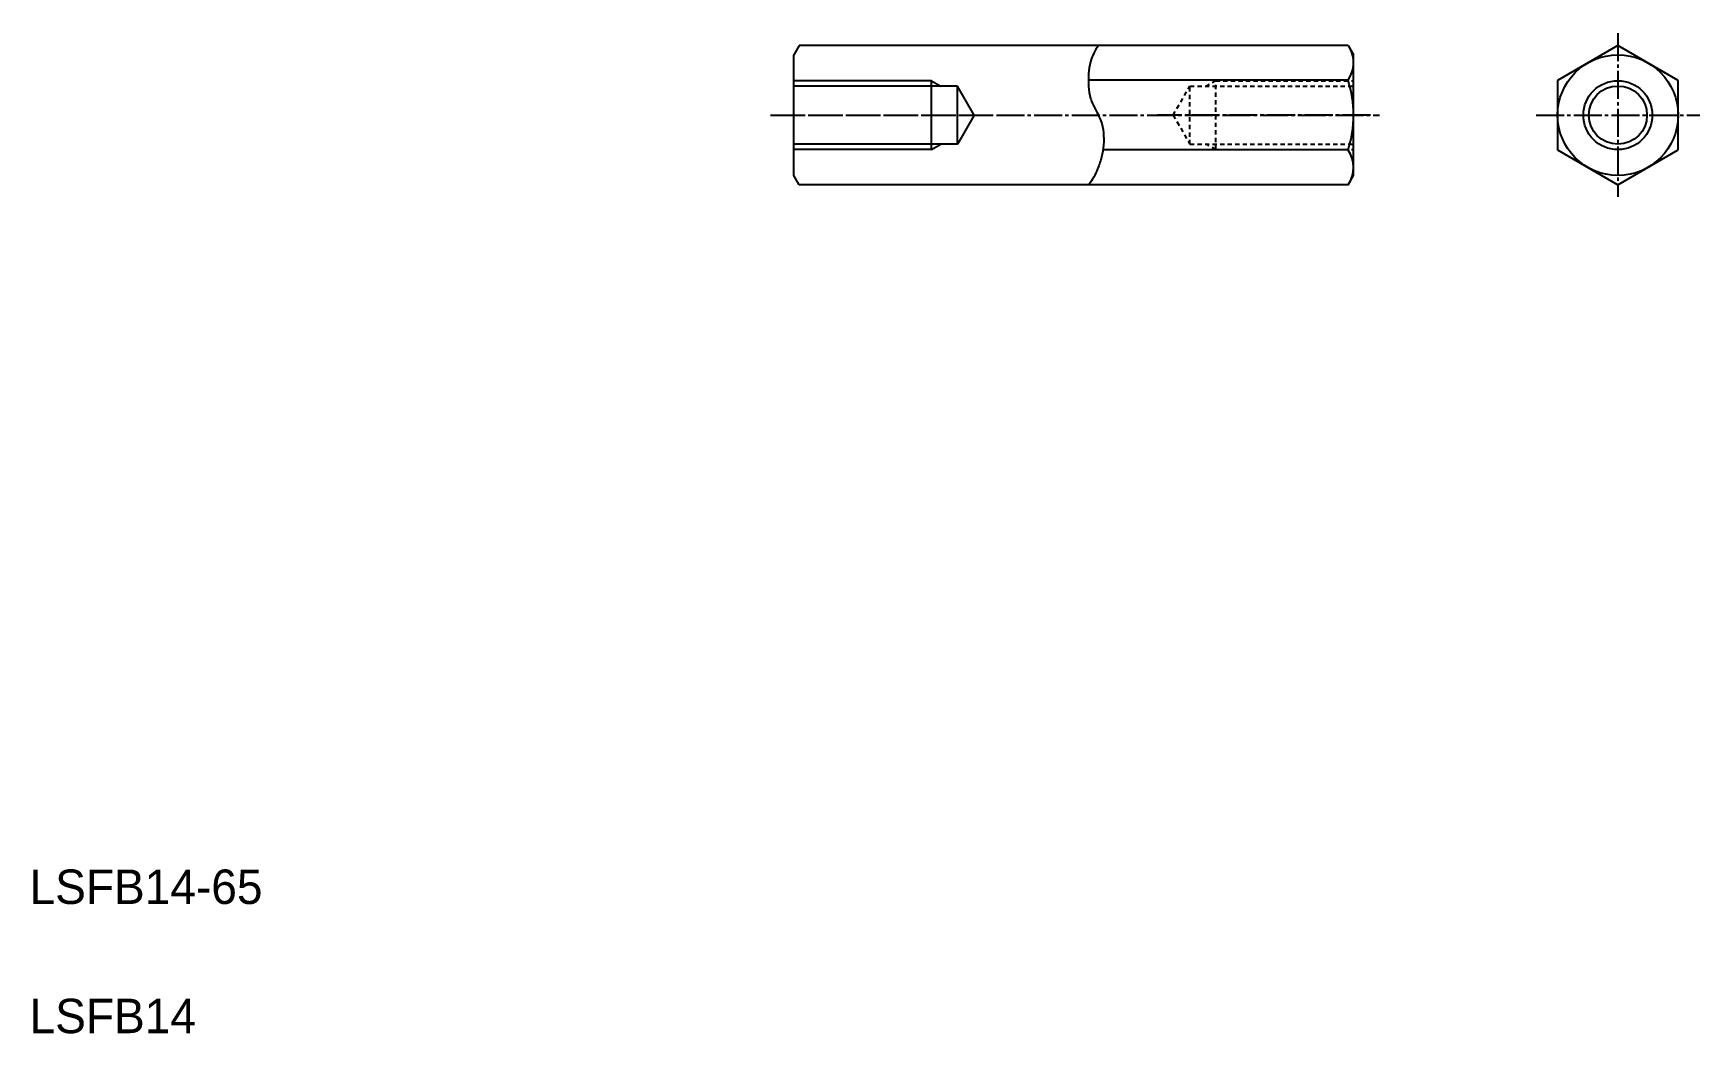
# Model space of a CAD drawing. Extents: x 10 to 204, y 10 to 126.
import ezdxf

# ---------------------------------------------------------------- set-up
doc = ezdxf.new("R2010")
doc.units = 0
doc.header["$LTSCALE"] = 0.25
doc.linetypes.add('CENTER', pattern=[17.5, 13, -1.5, 1.5, -1.5])
doc.linetypes.add('DASHED', pattern=[3.5, 2, -1.5])
doc.layers.get('0').update_dxf_attribs({"linetype": 'CONTINUOUS'})
doc.layers.add('CENTER', color=1, linetype='CENTER')

msp = doc.modelspace()

# ---------------------------------------------------------------- linework, layer by layer
at = {"linetype": 'CONTINUOUS'}
for p, q in [((99.38, 124.67), (98.77, 123.61)), ((163.16, 124.67), (163.77, 123.61)), ((98.77, 109.57), (98.77, 123.61)), ((163.77, 109.57), (163.77, 123.61)), ((98.77, 112.59), (98.77, 120.59)), ((114.77, 112.59), (114.77, 120.59)), ((117.77, 119.96), (98.77, 119.96)), ((117.77, 113.21), (117.77, 119.96)), ((119.72, 116.59), (117.77, 119.96)), ((119.72, 116.59), (117.77, 113.21)), ((117.77, 113.21), (98.77, 113.21)), ((99.38, 108.5), (98.77, 109.57)), ((163.14, 108.48), (163.77, 109.57))]:
    msp.add_line(p, q, dxfattribs=at)
for p, q in [((163.16, 124.67), (99.38, 124.67)), ((194.47, 124.67), (187.47, 120.63)), ((201.47, 120.63), (194.47, 124.67)), ((163.12, 120.64), (132.97, 120.64)), ((163.77, 112.59), (163.77, 120.59)), ((187.47, 120.63), (187.47, 112.55)), ((201.47, 112.55), (201.47, 120.63)), ((163.77, 116.59), (163.77, 116.59)), ((163.13, 112.55), (134.67, 112.55)), ((163.77, 113.08), (163.77, 113.08)), ((187.47, 112.55), (194.47, 108.5)), ((194.47, 108.5), (201.47, 112.55)), ((163.14, 108.5), (99.38, 108.5))]:
    msp.add_line(p, q)
at = {"color": 3, "linetype": 'CONTINUOUS'}
for p, q in [((114.77, 120.59), (98.77, 120.59)), ((114.77, 112.59), (98.77, 112.59))]:
    msp.add_line(p, q, dxfattribs=at)
at = {"color": 3}
for p, q in [((114.77, 120.59), (115.85, 119.96)), ((114.77, 112.59), (115.85, 113.21))]:
    msp.add_line(p, q, dxfattribs=at)
at = {"color": 3, "linetype": 'DASHED'}
for p, q in [((147.77, 120.59), (146.69, 119.96)), ((147.77, 120.59), (163.77, 120.59)), ((147.77, 112.59), (147.77, 120.59)), ((142.82, 116.59), (144.77, 119.96)), ((144.77, 119.96), (163.77, 119.96)), ((144.77, 113.21), (144.77, 119.96)), ((142.82, 116.59), (144.77, 113.21)), ((144.77, 113.21), (163.77, 113.21)), ((147.77, 112.59), (146.69, 113.21)), ((147.77, 112.59), (163.77, 112.59))]:
    msp.add_line(p, q, dxfattribs=at)
at = {"color": 3, "linetype": 'CONTINUOUS'}
msp.add_lwpolyline([(134.15, 124.67, 0.093433), (133.22, 122.78, 0.051133), (133, 121.37, 0.030519), (133, 119.94, 0.055043), (133.23, 118.54, 0.051913), (133.8, 117.23, -0.037729), (134.41, 115.94, -0.057416), (134.72, 114.55, -0.047254), (134.73, 113.12, -0.041388), (134.5, 111.71, -0.036731), (134.05, 110.36, -0.053981), (133.03, 108.5)], format="xyb", dxfattribs=at)
for radius in [7, 3.38]:
    msp.add_circle((194.47, 116.59), radius)
msp.add_circle((194.47, 116.59), 4, dxfattribs=at)
at = {"linetype": 'CONTINUOUS'}
for centre, radius, start, end in [((160.26, 122.67), 3.51, 324.7356, 30), ((150.7, 116.59), 13.07, 341.9403, 18.0597), ((160.26, 110.51), 3.51, 325.196, 35.2644)]:
    msp.add_arc(centre, radius, start, end, dxfattribs=at)
at = {"layer": 'CENTER', "color": 1, "linetype": 'CENTER'}
for p, q in [((194.47, 126.09), (194.47, 107.09)), ((96.04, 116.59), (166.77, 116.59)), ((96.82, 116.59), (121.53, 116.59)), ((165.72, 116.59), (141.01, 116.59)), ((184.97, 116.59), (203.97, 116.59))]:
    msp.add_line(p, q, dxfattribs=at)

# ---------------------------------------------------------------- texts
for s, p in [('LSFB14-65', (10, 25)), ('LSFB14', (10, 10))]:
    msp.add_text(s, height=4).set_placement(p)

doc.saveas('drawing.dxf')
